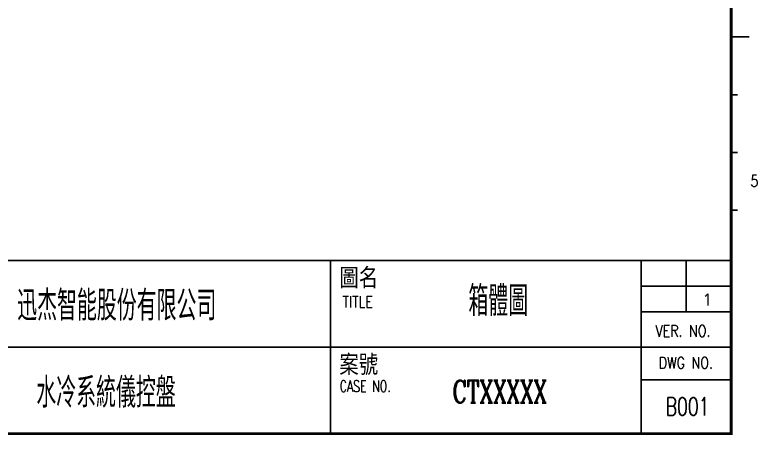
# Model space of a CAD drawing. Extents: x -276 to 10601, y -180 to 3883.
# Drawn here: x 3094 to 4700, y -3 to 907 of the extents above; entities that cross this region are included whole.
import ezdxf
from ezdxf.enums import TextEntityAlignment as Align

# ---------------------------------------------------------------- set-up
doc = ezdxf.new("R2010")
doc.units = 0
doc.header["$LTSCALE"] = 10
doc.header["$MEASUREMENT"] = 0
doc.layers.get('0').update_dxf_attribs({"linetype": 'CONTINUOUS'})
doc.styles.add('ROMANC', font='ROMANC.SHX', dxfattribs={"width": 0.7, "bigfont": 'stsl.shx'})
doc.styles.add('STSL', font='simplex', dxfattribs={"bigfont": 'STSL.SHX'})

# ---------------------------------------------------------------- blocks, each defined once
blk = doc.blocks.new('A$C34ED37F0')
at = {"color": 8}
for p, q in [((3279.2, 692.6), (3306, 692.6)), ((3279.2, 609.2), (3289.1, 609.2)), ((3279.2, 525.9), (3289.1, 525.9)), ((3279.2, 442.5), (3289.1, 442.5))]:
    blk.add_line(p, q, dxfattribs=at)
at = {"color": 8, "const_width": 4}
blk.add_lwpolyline([(184, 120), (3280, 120), (3280, 2360), (184, 2360)], close=True, dxfattribs=at)
at = {"color": 8, "const_width": 2.49}
for points in [[(184, 370.1), (3280, 370.1)], [(2702.1, 370.1), (2702.1, 120)], [(3150, 370.1), (3150, 120)], [(3215, 295.8), (3215, 370.1)], [(3280, 332.9), (3150, 332.9)], [(3280, 295.8), (3150, 295.8)], [(3280, 245.1), (2052.3, 245.1)], [(3280, 198), (3150, 198)]]:
    blk.add_lwpolyline(points, dxfattribs=at)
at = {"color": 8, "style": 'STSL'}
for s, height, width, p in [('5', 16.4, 0.80936, (3307.8, 476.5)), ('TITLE', 16.62, 0.80936, (2719.4, 302)), ('VER. NO.', 16.62, 0.80936, (3170.7, 260.1)), ('DWG NO.', 16.62, 0.80936, (3175.4, 214.1)), ('CASE NO.', 16.62, 0.7, (2715.2, 180.4))]:
    blk.add_text(s, height=height, dxfattribs=dict(at, width=width)).set_placement(p)
for s, p in [('圖名', (2714.7, 329.7)), ('案號', (2714.7, 204.6))]:
    blk.add_text(s, height=29.53, dxfattribs=at).set_placement(p)
at = {"color": 8, "style": 'STSL', "width": 1.0117}
blk.add_text('1', height=16.6, dxfattribs=at).set_placement((3245.4, 313.4), align=Align.MIDDLE)

msp = doc.modelspace()

# ---------------------------------------------------------------- block references
at = {"ltscale": 0.5, "xscale": 1.5, "yscale": 1.5, "zscale": 1.5}
msp.add_blockref('A$C34ED37F0', (-276, -180), dxfattribs=at)

# ---------------------------------------------------------------- texts
at = {"color": 2, "style": 'ROMANC', "width": 0.7}
for s, height, p in [('箱體圖', 64.8, (4140.02, 254.86)), ('迅杰智能股份有限公司', 64.8, (3314.55, 245.03)), ('水冷系統儀控盤', 64.8, (3291.34, 56.55)), ('CTXXXXX', 48.6, (4143.26, 66.97)), ('B001', 38.88, (4549.61, 39.64))]:
    msp.add_text(s, height=height, dxfattribs=at).set_placement(p, align=Align.CENTER)

doc.saveas('drawing.dxf')
